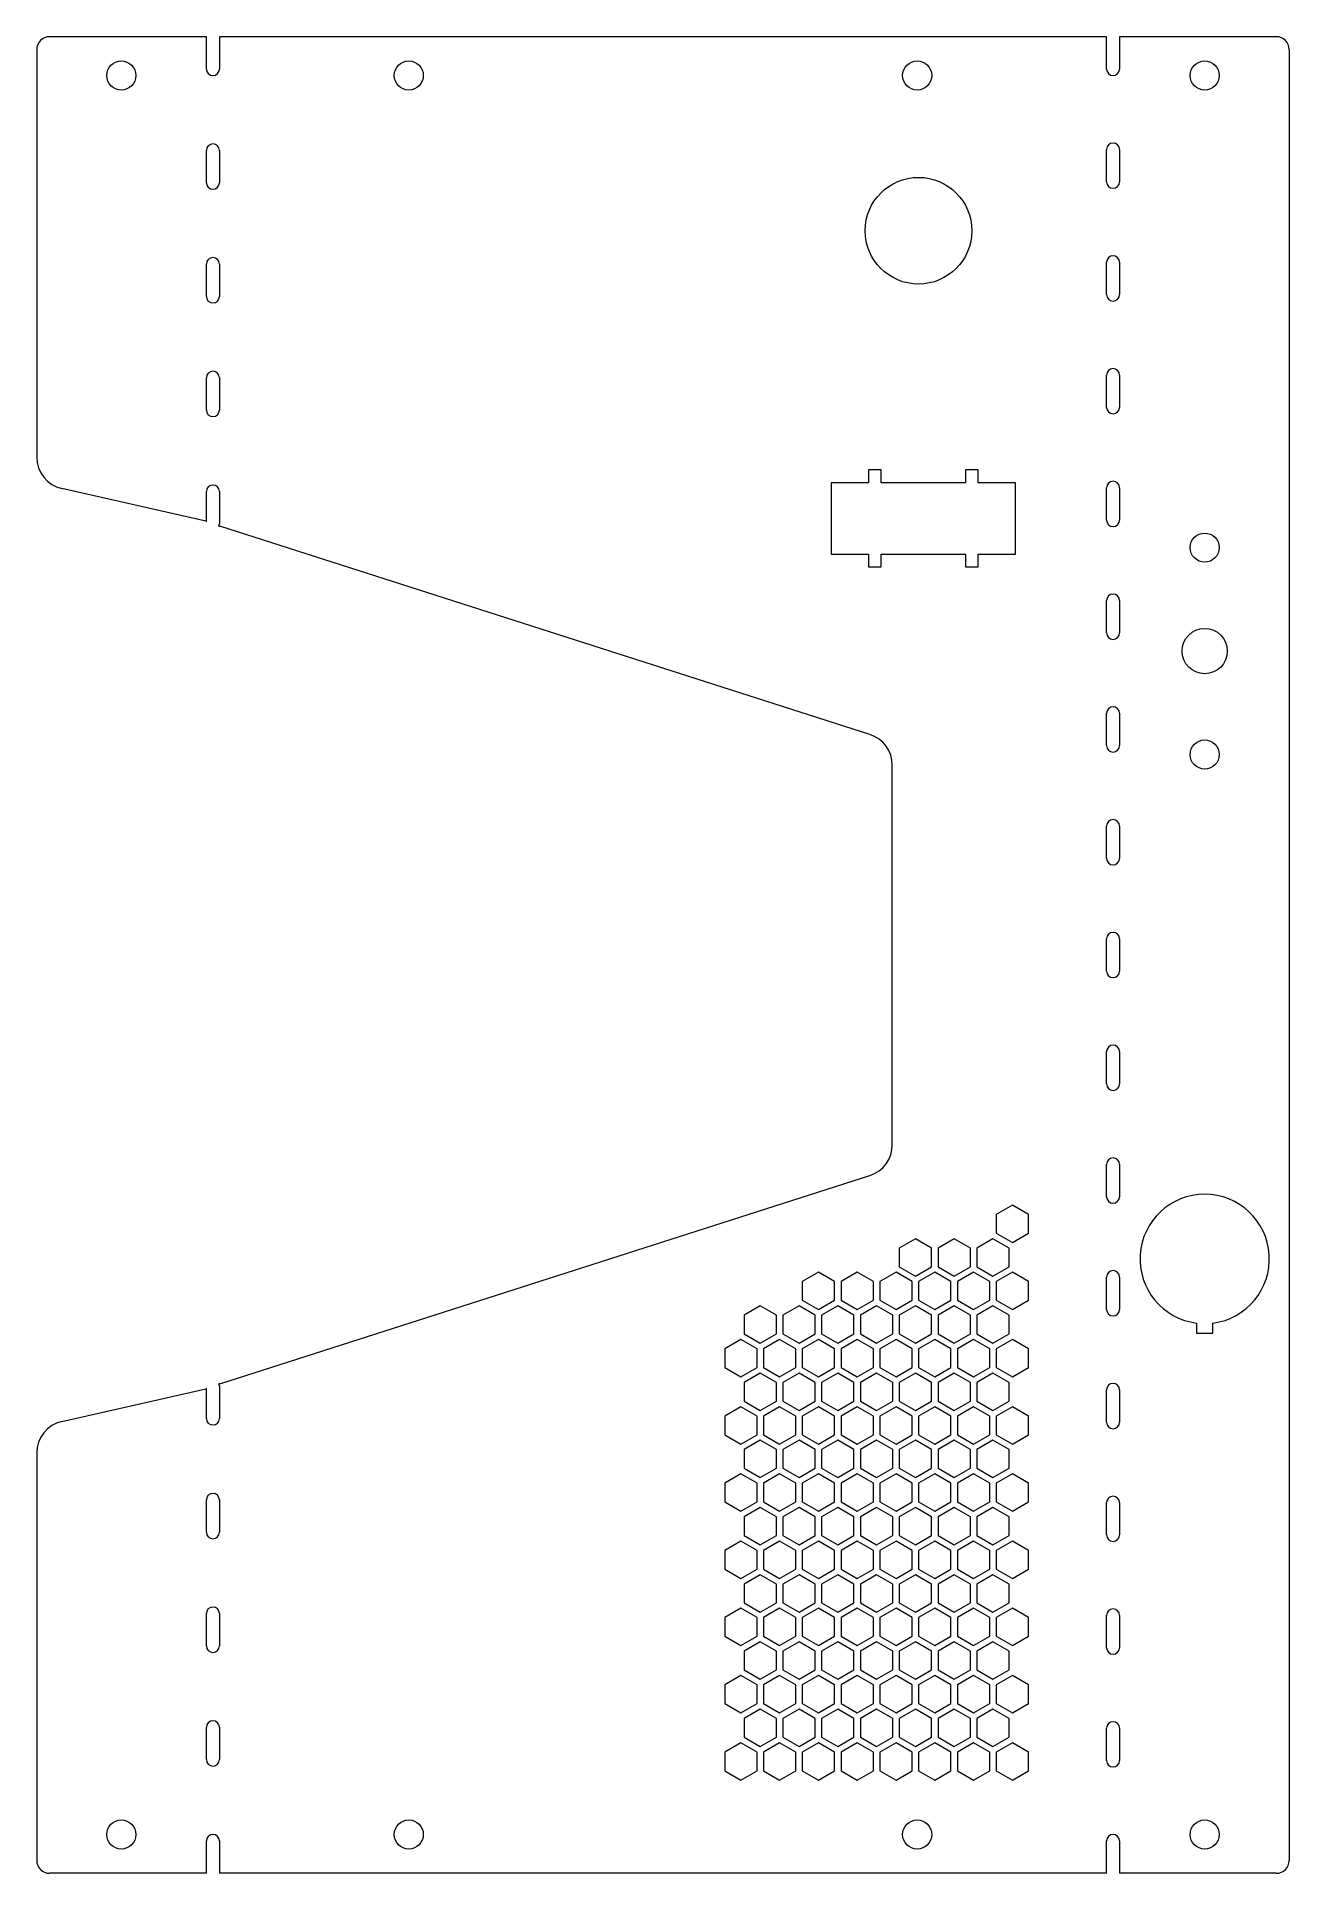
# Model space of a CAD drawing. Header units: millimetres. Extents: x -8 to 185, y 0 to 284.
import ezdxf

# ---------------------------------------------------------------- set-up
doc = ezdxf.new("R2010")
doc.units = ezdxf.units.MM

msp = doc.modelspace()

# ---------------------------------------------------------------- linework, layer by layer
at = {"color": 7, "linetype": 'Continuous', "lineweight": 15}
for p, q in [((-8.41, 282), (-8.41, 219)), ((17.84, 284), (-6.41, 284)), ((17.84, 279), (17.84, 284)), ((19.84, 284), (19.84, 279)), ((157.09, 284), (19.84, 284)), ((157.09, 279), (157.09, 284)), ((159.09, 284), (159.09, 279)), ((183.34, 284), (159.09, 284)), ((185.34, 282), (185.34, 2)), ((17.84, 261.42), (17.84, 266.42)), ((19.84, 266.42), (19.84, 261.42)), ((157.09, 261.56), (157.09, 266.56)), ((159.09, 266.56), (159.09, 261.56)), ((17.84, 243.84), (17.84, 248.84)), ((19.84, 248.84), (19.84, 243.84)), ((157.09, 244.12), (157.09, 249.12)), ((159.09, 249.12), (159.09, 244.12)), ((17.84, 226.26), (17.84, 231.26)), ((19.84, 231.26), (19.84, 226.26)), ((157.09, 226.69), (157.09, 231.69)), ((159.09, 231.69), (159.09, 226.69)), ((122.24, 217), (120.24, 217)), ((120.24, 217), (120.24, 215)), ((122.24, 215), (122.24, 217)), ((137.24, 217), (135.24, 217)), ((135.24, 217), (135.24, 215)), ((137.24, 215), (137.24, 217)), ((17.76, 209.08), (-4.51, 214.12)), ((17.84, 209.05), (17.84, 213.68)), ((19.84, 213.68), (19.84, 208.68)), ((120.24, 215), (114.49, 215)), ((114.49, 215), (114.49, 204)), ((135.24, 215), (122.24, 215)), ((142.99, 215), (137.24, 215)), ((142.99, 204), (142.99, 215)), ((157.09, 209.25), (157.09, 214.25)), ((159.09, 214.25), (159.09, 209.25)), ((17.76, 209.08), (17.84, 209.05)), ((19.78, 208.34), (19.92, 208.29)), ((120.46, 176.11), (19.92, 208.29)), ((114.49, 204), (120.24, 204)), ((120.24, 204), (120.24, 202)), ((120.24, 202), (122.24, 202)), ((122.24, 202), (122.24, 204)), ((122.24, 204), (135.24, 204)), ((135.24, 204), (135.24, 202)), ((135.24, 202), (137.24, 202)), ((137.24, 204), (142.99, 204)), ((137.24, 202), (137.24, 204)), ((157.09, 191.81), (157.09, 196.81)), ((159.09, 196.81), (159.09, 191.81)), ((157.09, 174.38), (157.09, 179.38)), ((159.09, 179.38), (159.09, 174.38)), ((123.94, 112.65), (123.94, 171.35)), ((157.09, 156.94), (157.09, 161.94)), ((159.09, 161.94), (159.09, 156.94)), ((157.09, 139.5), (157.09, 144.5)), ((159.09, 144.5), (159.09, 139.5)), ((157.09, 122.06), (157.09, 127.06)), ((159.09, 127.06), (159.09, 122.06)), ((157.09, 104.62), (157.09, 109.62)), ((159.09, 109.62), (159.09, 104.62)), ((19.92, 75.71), (120.46, 107.89)), ((142.51, 103.33), (140.01, 101.89)), ((145.01, 101.89), (142.51, 103.33)), ((140.01, 101.89), (140.01, 99)), ((145.01, 99), (145.01, 101.89)), ((127.51, 98.13), (125.01, 96.69)), ((125.01, 96.69), (125.01, 93.8)), ((130.01, 96.69), (127.51, 98.13)), ((130.01, 93.8), (130.01, 96.69)), ((133.51, 98.13), (131.01, 96.69)), ((131.01, 96.69), (131.01, 93.8)), ((136.01, 96.69), (133.51, 98.13)), ((136.01, 93.8), (136.01, 96.69)), ((139.51, 98.13), (137.01, 96.69)), ((137.01, 96.69), (137.01, 93.8)), ((142.01, 96.69), (139.51, 98.13)), ((140.01, 99), (142.51, 97.56)), ((142.01, 93.8), (142.01, 96.69)), ((142.51, 97.56), (145.01, 99)), ((125.01, 93.8), (127.51, 92.36)), ((127.51, 92.36), (130.01, 93.8)), ((131.01, 93.8), (133.51, 92.36)), ((133.51, 92.36), (136.01, 93.8)), ((137.01, 93.8), (139.51, 92.36)), ((139.51, 92.36), (142.01, 93.8)), ((112.51, 92.94), (110.01, 91.49)), ((110.01, 91.49), (110.01, 88.61)), ((115.01, 91.49), (112.51, 92.94)), ((115.01, 88.61), (115.01, 91.49)), ((118.51, 92.94), (116.01, 91.49)), ((116.01, 91.49), (116.01, 88.61)), ((121.01, 91.49), (118.51, 92.94)), ((121.01, 88.61), (121.01, 91.49)), ((124.51, 92.94), (122.01, 91.49)), ((122.01, 91.49), (122.01, 88.61)), ((127.01, 91.49), (124.51, 92.94)), ((127.01, 88.61), (127.01, 91.49)), ((130.51, 92.94), (128.01, 91.49)), ((128.01, 91.49), (128.01, 88.61)), ((133.01, 91.49), (130.51, 92.94)), ((133.01, 88.61), (133.01, 91.49)), ((136.51, 92.94), (134.01, 91.49)), ((134.01, 91.49), (134.01, 88.61)), ((139.01, 91.49), (136.51, 92.94)), ((139.01, 88.61), (139.01, 91.49)), ((142.51, 92.94), (140.01, 91.49)), ((140.01, 91.49), (140.01, 88.61)), ((145.01, 91.49), (142.51, 92.94)), ((145.01, 88.61), (145.01, 91.49)), ((157.09, 87.19), (157.09, 92.19)), ((159.09, 92.19), (159.09, 87.19)), ((110.01, 88.61), (112.51, 87.16)), ((112.51, 87.16), (115.01, 88.61)), ((116.01, 88.61), (118.51, 87.16)), ((118.51, 87.16), (121.01, 88.61)), ((122.01, 88.61), (124.51, 87.16)), ((124.51, 87.16), (127.01, 88.61)), ((128.01, 88.61), (130.51, 87.16)), ((130.51, 87.16), (133.01, 88.61)), ((134.01, 88.61), (136.51, 87.16)), ((136.51, 87.16), (139.01, 88.61)), ((140.01, 88.61), (142.51, 87.16)), ((142.51, 87.16), (145.01, 88.61)), ((103.51, 87.74), (101.01, 86.3)), ((101.01, 86.3), (101.01, 83.41)), ((106.01, 86.3), (103.51, 87.74)), ((106.01, 83.41), (106.01, 86.3)), ((109.51, 87.74), (107.01, 86.3)), ((107.01, 86.3), (107.01, 83.41)), ((112.01, 86.3), (109.51, 87.74)), ((112.01, 83.41), (112.01, 86.3)), ((115.51, 87.74), (113.01, 86.3)), ((113.01, 86.3), (113.01, 83.41)), ((118.01, 86.3), (115.51, 87.74)), ((118.01, 83.41), (118.01, 86.3)), ((121.51, 87.74), (119.01, 86.3)), ((119.01, 86.3), (119.01, 83.41)), ((124.01, 86.3), (121.51, 87.74)), ((124.01, 83.41), (124.01, 86.3)), ((127.51, 87.74), (125.01, 86.3)), ((125.01, 86.3), (125.01, 83.41)), ((130.01, 86.3), (127.51, 87.74)), ((130.01, 83.41), (130.01, 86.3)), ((133.51, 87.74), (131.01, 86.3)), ((131.01, 86.3), (131.01, 83.41)), ((136.01, 86.3), (133.51, 87.74)), ((136.01, 83.41), (136.01, 86.3)), ((139.51, 87.74), (137.01, 86.3)), ((137.01, 86.3), (137.01, 83.41)), ((142.01, 86.3), (139.51, 87.74)), ((142.01, 83.41), (142.01, 86.3)), ((100.51, 82.54), (98.01, 81.1)), ((103.01, 81.1), (100.51, 82.54)), ((101.01, 83.41), (103.51, 81.97)), ((103.51, 81.97), (106.01, 83.41)), ((106.51, 82.54), (104.01, 81.1)), ((109.01, 81.1), (106.51, 82.54)), ((107.01, 83.41), (109.51, 81.97)), ((109.51, 81.97), (112.01, 83.41)), ((112.51, 82.54), (110.01, 81.1)), ((115.01, 81.1), (112.51, 82.54)), ((113.01, 83.41), (115.51, 81.97)), ((115.51, 81.97), (118.01, 83.41)), ((118.51, 82.54), (116.01, 81.1)), ((121.01, 81.1), (118.51, 82.54)), ((119.01, 83.41), (121.51, 81.97)), ((121.51, 81.97), (124.01, 83.41)), ((124.51, 82.54), (122.01, 81.1)), ((127.01, 81.1), (124.51, 82.54)), ((125.01, 83.41), (127.51, 81.97)), ((127.51, 81.97), (130.01, 83.41)), ((130.51, 82.54), (128.01, 81.1)), ((133.01, 81.1), (130.51, 82.54)), ((131.01, 83.41), (133.51, 81.97)), ((133.51, 81.97), (136.01, 83.41)), ((136.51, 82.54), (134.01, 81.1)), ((139.01, 81.1), (136.51, 82.54)), ((137.01, 83.41), (139.51, 81.97)), ((139.51, 81.97), (142.01, 83.41)), ((142.51, 82.54), (140.01, 81.1)), ((145.01, 81.1), (142.51, 82.54)), ((171.01, 85.08), (171.01, 83.5)), ((171.01, 83.5), (173.51, 83.5)), ((173.51, 83.5), (173.51, 85.08)), ((98.01, 81.1), (98.01, 78.21)), ((103.01, 78.21), (103.01, 81.1)), ((104.01, 81.1), (104.01, 78.21)), ((109.01, 78.21), (109.01, 81.1)), ((110.01, 81.1), (110.01, 78.21)), ((115.01, 78.21), (115.01, 81.1)), ((116.01, 81.1), (116.01, 78.21)), ((121.01, 78.21), (121.01, 81.1)), ((122.01, 81.1), (122.01, 78.21)), ((127.01, 78.21), (127.01, 81.1)), ((128.01, 81.1), (128.01, 78.21)), ((133.01, 78.21), (133.01, 81.1)), ((134.01, 81.1), (134.01, 78.21)), ((139.01, 78.21), (139.01, 81.1)), ((140.01, 81.1), (140.01, 78.21)), ((145.01, 78.21), (145.01, 81.1)), ((98.01, 78.21), (100.51, 76.77)), ((100.51, 76.77), (103.01, 78.21)), ((103.51, 77.35), (101.01, 75.9)), ((106.01, 75.9), (103.51, 77.35)), ((104.01, 78.21), (106.51, 76.77)), ((106.51, 76.77), (109.01, 78.21)), ((109.51, 77.35), (107.01, 75.9)), ((112.01, 75.9), (109.51, 77.35)), ((110.01, 78.21), (112.51, 76.77)), ((112.51, 76.77), (115.01, 78.21)), ((115.51, 77.35), (113.01, 75.9)), ((118.01, 75.9), (115.51, 77.35)), ((116.01, 78.21), (118.51, 76.77)), ((118.51, 76.77), (121.01, 78.21)), ((121.51, 77.35), (119.01, 75.9)), ((124.01, 75.9), (121.51, 77.35)), ((122.01, 78.21), (124.51, 76.77)), ((124.51, 76.77), (127.01, 78.21)), ((127.51, 77.35), (125.01, 75.9)), ((130.01, 75.9), (127.51, 77.35)), ((128.01, 78.21), (130.51, 76.77)), ((130.51, 76.77), (133.01, 78.21)), ((133.51, 77.35), (131.01, 75.9)), ((136.01, 75.9), (133.51, 77.35)), ((134.01, 78.21), (136.51, 76.77)), ((136.51, 76.77), (139.01, 78.21)), ((139.51, 77.35), (137.01, 75.9)), ((142.01, 75.9), (139.51, 77.35)), ((140.01, 78.21), (142.51, 76.77)), ((142.51, 76.77), (145.01, 78.21)), ((-4.51, 69.88), (17.76, 74.92)), ((17.84, 74.95), (17.76, 74.92)), ((17.84, 70.32), (17.84, 74.95)), ((19.92, 75.71), (19.78, 75.66)), ((19.84, 75.32), (19.84, 70.32)), ((101.01, 75.9), (101.01, 73.02)), ((106.01, 73.02), (106.01, 75.9)), ((107.01, 75.9), (107.01, 73.02)), ((112.01, 73.02), (112.01, 75.9)), ((113.01, 75.9), (113.01, 73.02)), ((118.01, 73.02), (118.01, 75.9)), ((119.01, 75.9), (119.01, 73.02)), ((124.01, 73.02), (124.01, 75.9)), ((125.01, 75.9), (125.01, 73.02)), ((130.01, 73.02), (130.01, 75.9)), ((131.01, 75.9), (131.01, 73.02)), ((136.01, 73.02), (136.01, 75.9)), ((137.01, 75.9), (137.01, 73.02)), ((142.01, 73.02), (142.01, 75.9)), ((157.09, 69.75), (157.09, 74.75)), ((159.09, 74.75), (159.09, 69.75)), ((100.51, 72.15), (98.01, 70.71)), ((103.01, 70.71), (100.51, 72.15)), ((101.01, 73.02), (103.51, 71.57)), ((103.51, 71.57), (106.01, 73.02)), ((106.51, 72.15), (104.01, 70.71)), ((109.01, 70.71), (106.51, 72.15)), ((107.01, 73.02), (109.51, 71.57)), ((109.51, 71.57), (112.01, 73.02)), ((112.51, 72.15), (110.01, 70.71)), ((115.01, 70.71), (112.51, 72.15)), ((113.01, 73.02), (115.51, 71.57)), ((115.51, 71.57), (118.01, 73.02)), ((118.51, 72.15), (116.01, 70.71)), ((121.01, 70.71), (118.51, 72.15)), ((119.01, 73.02), (121.51, 71.57)), ((121.51, 71.57), (124.01, 73.02)), ((124.51, 72.15), (122.01, 70.71)), ((127.01, 70.71), (124.51, 72.15)), ((125.01, 73.02), (127.51, 71.57)), ((127.51, 71.57), (130.01, 73.02)), ((130.51, 72.15), (128.01, 70.71)), ((133.01, 70.71), (130.51, 72.15)), ((131.01, 73.02), (133.51, 71.57)), ((133.51, 71.57), (136.01, 73.02)), ((136.51, 72.15), (134.01, 70.71)), ((139.01, 70.71), (136.51, 72.15)), ((137.01, 73.02), (139.51, 71.57)), ((139.51, 71.57), (142.01, 73.02)), ((142.51, 72.15), (140.01, 70.71)), ((145.01, 70.71), (142.51, 72.15)), ((98.01, 70.71), (98.01, 67.82)), ((103.01, 67.82), (103.01, 70.71)), ((104.01, 70.71), (104.01, 67.82)), ((109.01, 67.82), (109.01, 70.71)), ((110.01, 70.71), (110.01, 67.82)), ((115.01, 67.82), (115.01, 70.71)), ((116.01, 70.71), (116.01, 67.82)), ((121.01, 67.82), (121.01, 70.71)), ((122.01, 70.71), (122.01, 67.82)), ((127.01, 67.82), (127.01, 70.71)), ((128.01, 70.71), (128.01, 67.82)), ((133.01, 67.82), (133.01, 70.71)), ((134.01, 70.71), (134.01, 67.82)), ((139.01, 67.82), (139.01, 70.71)), ((140.01, 70.71), (140.01, 67.82)), ((145.01, 67.82), (145.01, 70.71)), ((98.01, 67.82), (100.51, 66.38)), ((100.51, 66.38), (103.01, 67.82)), ((103.51, 66.96), (101.01, 65.51)), ((101.01, 65.51), (101.01, 62.63)), ((106.01, 65.51), (103.51, 66.96)), ((104.01, 67.82), (106.51, 66.38)), ((106.01, 62.63), (106.01, 65.51)), ((106.51, 66.38), (109.01, 67.82)), ((109.51, 66.96), (107.01, 65.51)), ((107.01, 65.51), (107.01, 62.63)), ((112.01, 65.51), (109.51, 66.96)), ((110.01, 67.82), (112.51, 66.38)), ((112.01, 62.63), (112.01, 65.51)), ((112.51, 66.38), (115.01, 67.82)), ((115.51, 66.96), (113.01, 65.51)), ((113.01, 65.51), (113.01, 62.63)), ((118.01, 65.51), (115.51, 66.96)), ((116.01, 67.82), (118.51, 66.38)), ((118.01, 62.63), (118.01, 65.51)), ((118.51, 66.38), (121.01, 67.82)), ((121.51, 66.96), (119.01, 65.51)), ((119.01, 65.51), (119.01, 62.63)), ((124.01, 65.51), (121.51, 66.96)), ((122.01, 67.82), (124.51, 66.38)), ((124.01, 62.63), (124.01, 65.51)), ((124.51, 66.38), (127.01, 67.82)), ((127.51, 66.96), (125.01, 65.51)), ((125.01, 65.51), (125.01, 62.63)), ((130.01, 65.51), (127.51, 66.96)), ((128.01, 67.82), (130.51, 66.38)), ((130.01, 62.63), (130.01, 65.51)), ((130.51, 66.38), (133.01, 67.82)), ((133.51, 66.96), (131.01, 65.51)), ((131.01, 65.51), (131.01, 62.63)), ((136.01, 65.51), (133.51, 66.96)), ((134.01, 67.82), (136.51, 66.38)), ((136.01, 62.63), (136.01, 65.51)), ((136.51, 66.38), (139.01, 67.82)), ((139.51, 66.96), (137.01, 65.51)), ((137.01, 65.51), (137.01, 62.63)), ((142.01, 65.51), (139.51, 66.96)), ((140.01, 67.82), (142.51, 66.38)), ((142.01, 62.63), (142.01, 65.51)), ((142.51, 66.38), (145.01, 67.82)), ((-8.41, 65), (-8.41, 2)), ((101.01, 62.63), (103.51, 61.18)), ((103.51, 61.18), (106.01, 62.63)), ((107.01, 62.63), (109.51, 61.18)), ((109.51, 61.18), (112.01, 62.63)), ((113.01, 62.63), (115.51, 61.18)), ((115.51, 61.18), (118.01, 62.63)), ((119.01, 62.63), (121.51, 61.18)), ((121.51, 61.18), (124.01, 62.63)), ((125.01, 62.63), (127.51, 61.18)), ((127.51, 61.18), (130.01, 62.63)), ((131.01, 62.63), (133.51, 61.18)), ((133.51, 61.18), (136.01, 62.63)), ((137.01, 62.63), (139.51, 61.18)), ((139.51, 61.18), (142.01, 62.63)), ((100.51, 61.76), (98.01, 60.32)), ((98.01, 60.32), (98.01, 57.43)), ((103.01, 60.32), (100.51, 61.76)), ((103.01, 57.43), (103.01, 60.32)), ((106.51, 61.76), (104.01, 60.32)), ((104.01, 60.32), (104.01, 57.43)), ((109.01, 60.32), (106.51, 61.76)), ((109.01, 57.43), (109.01, 60.32)), ((112.51, 61.76), (110.01, 60.32)), ((110.01, 60.32), (110.01, 57.43)), ((115.01, 60.32), (112.51, 61.76)), ((115.01, 57.43), (115.01, 60.32)), ((118.51, 61.76), (116.01, 60.32)), ((116.01, 60.32), (116.01, 57.43)), ((121.01, 60.32), (118.51, 61.76)), ((121.01, 57.43), (121.01, 60.32)), ((124.51, 61.76), (122.01, 60.32)), ((122.01, 60.32), (122.01, 57.43)), ((127.01, 60.32), (124.51, 61.76)), ((127.01, 57.43), (127.01, 60.32)), ((130.51, 61.76), (128.01, 60.32)), ((128.01, 60.32), (128.01, 57.43)), ((133.01, 60.32), (130.51, 61.76)), ((133.01, 57.43), (133.01, 60.32)), ((136.51, 61.76), (134.01, 60.32)), ((134.01, 60.32), (134.01, 57.43)), ((139.01, 60.32), (136.51, 61.76)), ((139.01, 57.43), (139.01, 60.32)), ((142.51, 61.76), (140.01, 60.32)), ((140.01, 60.32), (140.01, 57.43)), ((145.01, 60.32), (142.51, 61.76)), ((145.01, 57.43), (145.01, 60.32)), ((17.84, 52.74), (17.84, 57.74)), ((19.84, 57.74), (19.84, 52.74)), ((98.01, 57.43), (100.51, 55.99)), ((100.51, 55.99), (103.01, 57.43)), ((104.01, 57.43), (106.51, 55.99)), ((106.51, 55.99), (109.01, 57.43)), ((110.01, 57.43), (112.51, 55.99)), ((112.51, 55.99), (115.01, 57.43)), ((116.01, 57.43), (118.51, 55.99)), ((118.51, 55.99), (121.01, 57.43)), ((122.01, 57.43), (124.51, 55.99)), ((124.51, 55.99), (127.01, 57.43)), ((128.01, 57.43), (130.51, 55.99)), ((130.51, 55.99), (133.01, 57.43)), ((134.01, 57.43), (136.51, 55.99)), ((136.51, 55.99), (139.01, 57.43)), ((140.01, 57.43), (142.51, 55.99)), ((142.51, 55.99), (145.01, 57.43)), ((157.09, 52.31), (157.09, 57.31)), ((159.09, 57.31), (159.09, 52.31)), ((103.51, 56.56), (101.01, 55.12)), ((101.01, 55.12), (101.01, 52.23)), ((106.01, 55.12), (103.51, 56.56)), ((106.01, 52.23), (106.01, 55.12)), ((109.51, 56.56), (107.01, 55.12)), ((107.01, 55.12), (107.01, 52.23)), ((112.01, 55.12), (109.51, 56.56)), ((112.01, 52.23), (112.01, 55.12)), ((115.51, 56.56), (113.01, 55.12)), ((113.01, 55.12), (113.01, 52.23)), ((118.01, 55.12), (115.51, 56.56)), ((118.01, 52.23), (118.01, 55.12)), ((121.51, 56.56), (119.01, 55.12)), ((119.01, 55.12), (119.01, 52.23)), ((124.01, 55.12), (121.51, 56.56)), ((124.01, 52.23), (124.01, 55.12)), ((127.51, 56.56), (125.01, 55.12)), ((125.01, 55.12), (125.01, 52.23)), ((130.01, 55.12), (127.51, 56.56)), ((130.01, 52.23), (130.01, 55.12)), ((133.51, 56.56), (131.01, 55.12)), ((131.01, 55.12), (131.01, 52.23)), ((136.01, 55.12), (133.51, 56.56)), ((136.01, 52.23), (136.01, 55.12)), ((139.51, 56.56), (137.01, 55.12)), ((137.01, 55.12), (137.01, 52.23)), ((142.01, 55.12), (139.51, 56.56)), ((142.01, 52.23), (142.01, 55.12)), ((100.51, 51.37), (98.01, 49.92)), ((103.01, 49.92), (100.51, 51.37)), ((101.01, 52.23), (103.51, 50.79)), ((103.51, 50.79), (106.01, 52.23)), ((106.51, 51.37), (104.01, 49.92)), ((109.01, 49.92), (106.51, 51.37)), ((107.01, 52.23), (109.51, 50.79)), ((109.51, 50.79), (112.01, 52.23)), ((112.51, 51.37), (110.01, 49.92)), ((115.01, 49.92), (112.51, 51.37)), ((113.01, 52.23), (115.51, 50.79)), ((115.51, 50.79), (118.01, 52.23)), ((118.51, 51.37), (116.01, 49.92)), ((121.01, 49.92), (118.51, 51.37)), ((119.01, 52.23), (121.51, 50.79)), ((121.51, 50.79), (124.01, 52.23)), ((124.51, 51.37), (122.01, 49.92)), ((127.01, 49.92), (124.51, 51.37)), ((125.01, 52.23), (127.51, 50.79)), ((127.51, 50.79), (130.01, 52.23)), ((130.51, 51.37), (128.01, 49.92)), ((133.01, 49.92), (130.51, 51.37)), ((131.01, 52.23), (133.51, 50.79)), ((133.51, 50.79), (136.01, 52.23)), ((136.51, 51.37), (134.01, 49.92)), ((139.01, 49.92), (136.51, 51.37)), ((137.01, 52.23), (139.51, 50.79)), ((139.51, 50.79), (142.01, 52.23)), ((142.51, 51.37), (140.01, 49.92)), ((145.01, 49.92), (142.51, 51.37)), ((98.01, 49.92), (98.01, 47.04)), ((103.01, 47.04), (103.01, 49.92)), ((104.01, 49.92), (104.01, 47.04)), ((109.01, 47.04), (109.01, 49.92)), ((110.01, 49.92), (110.01, 47.04)), ((115.01, 47.04), (115.01, 49.92)), ((116.01, 49.92), (116.01, 47.04)), ((121.01, 47.04), (121.01, 49.92)), ((122.01, 49.92), (122.01, 47.04)), ((127.01, 47.04), (127.01, 49.92)), ((128.01, 49.92), (128.01, 47.04)), ((133.01, 47.04), (133.01, 49.92)), ((134.01, 49.92), (134.01, 47.04)), ((139.01, 47.04), (139.01, 49.92)), ((140.01, 49.92), (140.01, 47.04)), ((145.01, 47.04), (145.01, 49.92)), ((98.01, 47.04), (100.51, 45.59)), ((100.51, 45.59), (103.01, 47.04)), ((103.51, 46.17), (101.01, 44.73)), ((106.01, 44.73), (103.51, 46.17)), ((104.01, 47.04), (106.51, 45.59)), ((106.51, 45.59), (109.01, 47.04)), ((109.51, 46.17), (107.01, 44.73)), ((112.01, 44.73), (109.51, 46.17)), ((110.01, 47.04), (112.51, 45.59)), ((112.51, 45.59), (115.01, 47.04)), ((115.51, 46.17), (113.01, 44.73)), ((118.01, 44.73), (115.51, 46.17)), ((116.01, 47.04), (118.51, 45.59)), ((118.51, 45.59), (121.01, 47.04)), ((121.51, 46.17), (119.01, 44.73)), ((124.01, 44.73), (121.51, 46.17)), ((122.01, 47.04), (124.51, 45.59)), ((124.51, 45.59), (127.01, 47.04)), ((127.51, 46.17), (125.01, 44.73)), ((130.01, 44.73), (127.51, 46.17)), ((128.01, 47.04), (130.51, 45.59)), ((130.51, 45.59), (133.01, 47.04)), ((133.51, 46.17), (131.01, 44.73)), ((136.01, 44.73), (133.51, 46.17)), ((134.01, 47.04), (136.51, 45.59)), ((136.51, 45.59), (139.01, 47.04)), ((139.51, 46.17), (137.01, 44.73)), ((142.01, 44.73), (139.51, 46.17)), ((140.01, 47.04), (142.51, 45.59)), ((142.51, 45.59), (145.01, 47.04)), ((101.01, 44.73), (101.01, 41.84)), ((106.01, 41.84), (106.01, 44.73)), ((107.01, 44.73), (107.01, 41.84)), ((112.01, 41.84), (112.01, 44.73)), ((113.01, 44.73), (113.01, 41.84)), ((118.01, 41.84), (118.01, 44.73)), ((119.01, 44.73), (119.01, 41.84)), ((124.01, 41.84), (124.01, 44.73)), ((125.01, 44.73), (125.01, 41.84)), ((130.01, 41.84), (130.01, 44.73)), ((131.01, 44.73), (131.01, 41.84)), ((136.01, 41.84), (136.01, 44.73)), ((137.01, 44.73), (137.01, 41.84)), ((142.01, 41.84), (142.01, 44.73)), ((17.84, 35.16), (17.84, 40.16)), ((19.84, 40.16), (19.84, 35.16)), ((100.51, 40.98), (98.01, 39.53)), ((103.01, 39.53), (100.51, 40.98)), ((101.01, 41.84), (103.51, 40.4)), ((103.51, 40.4), (106.01, 41.84)), ((106.51, 40.98), (104.01, 39.53)), ((109.01, 39.53), (106.51, 40.98)), ((107.01, 41.84), (109.51, 40.4)), ((109.51, 40.4), (112.01, 41.84)), ((112.51, 40.98), (110.01, 39.53)), ((115.01, 39.53), (112.51, 40.98)), ((113.01, 41.84), (115.51, 40.4)), ((115.51, 40.4), (118.01, 41.84)), ((118.51, 40.98), (116.01, 39.53)), ((121.01, 39.53), (118.51, 40.98)), ((119.01, 41.84), (121.51, 40.4)), ((121.51, 40.4), (124.01, 41.84)), ((124.51, 40.98), (122.01, 39.53)), ((127.01, 39.53), (124.51, 40.98)), ((125.01, 41.84), (127.51, 40.4)), ((127.51, 40.4), (130.01, 41.84)), ((130.51, 40.98), (128.01, 39.53)), ((133.01, 39.53), (130.51, 40.98)), ((131.01, 41.84), (133.51, 40.4)), ((133.51, 40.4), (136.01, 41.84)), ((136.51, 40.98), (134.01, 39.53)), ((139.01, 39.53), (136.51, 40.98)), ((137.01, 41.84), (139.51, 40.4)), ((139.51, 40.4), (142.01, 41.84)), ((142.51, 40.98), (140.01, 39.53)), ((145.01, 39.53), (142.51, 40.98)), ((157.09, 34.88), (157.09, 39.88)), ((159.09, 39.88), (159.09, 34.88)), ((98.01, 39.53), (98.01, 36.65)), ((103.01, 36.65), (103.01, 39.53)), ((104.01, 39.53), (104.01, 36.65)), ((109.01, 36.65), (109.01, 39.53)), ((110.01, 39.53), (110.01, 36.65)), ((115.01, 36.65), (115.01, 39.53)), ((116.01, 39.53), (116.01, 36.65)), ((121.01, 36.65), (121.01, 39.53)), ((122.01, 39.53), (122.01, 36.65)), ((127.01, 36.65), (127.01, 39.53)), ((128.01, 39.53), (128.01, 36.65)), ((133.01, 36.65), (133.01, 39.53)), ((134.01, 39.53), (134.01, 36.65)), ((139.01, 36.65), (139.01, 39.53)), ((140.01, 39.53), (140.01, 36.65)), ((145.01, 36.65), (145.01, 39.53)), ((98.01, 36.65), (100.51, 35.2)), ((100.51, 35.2), (103.01, 36.65)), ((103.51, 35.78), (101.01, 34.34)), ((101.01, 34.34), (101.01, 31.45)), ((106.01, 34.34), (103.51, 35.78)), ((104.01, 36.65), (106.51, 35.2)), ((106.01, 31.45), (106.01, 34.34)), ((106.51, 35.2), (109.01, 36.65)), ((109.51, 35.78), (107.01, 34.34)), ((107.01, 34.34), (107.01, 31.45)), ((112.01, 34.34), (109.51, 35.78)), ((110.01, 36.65), (112.51, 35.2)), ((112.01, 31.45), (112.01, 34.34)), ((112.51, 35.2), (115.01, 36.65)), ((115.51, 35.78), (113.01, 34.34)), ((113.01, 34.34), (113.01, 31.45)), ((118.01, 34.34), (115.51, 35.78)), ((116.01, 36.65), (118.51, 35.2)), ((118.01, 31.45), (118.01, 34.34)), ((118.51, 35.2), (121.01, 36.65)), ((121.51, 35.78), (119.01, 34.34)), ((119.01, 34.34), (119.01, 31.45)), ((124.01, 34.34), (121.51, 35.78)), ((122.01, 36.65), (124.51, 35.2)), ((124.01, 31.45), (124.01, 34.34)), ((124.51, 35.2), (127.01, 36.65)), ((127.51, 35.78), (125.01, 34.34)), ((125.01, 34.34), (125.01, 31.45)), ((130.01, 34.34), (127.51, 35.78)), ((128.01, 36.65), (130.51, 35.2)), ((130.01, 31.45), (130.01, 34.34)), ((130.51, 35.2), (133.01, 36.65)), ((133.51, 35.78), (131.01, 34.34)), ((131.01, 34.34), (131.01, 31.45)), ((136.01, 34.34), (133.51, 35.78)), ((134.01, 36.65), (136.51, 35.2)), ((136.01, 31.45), (136.01, 34.34)), ((136.51, 35.2), (139.01, 36.65)), ((139.51, 35.78), (137.01, 34.34)), ((137.01, 34.34), (137.01, 31.45)), ((142.01, 34.34), (139.51, 35.78)), ((140.01, 36.65), (142.51, 35.2)), ((142.01, 31.45), (142.01, 34.34)), ((142.51, 35.2), (145.01, 36.65)), ((101.01, 31.45), (103.51, 30.01)), ((103.51, 30.01), (106.01, 31.45)), ((107.01, 31.45), (109.51, 30.01)), ((109.51, 30.01), (112.01, 31.45)), ((113.01, 31.45), (115.51, 30.01)), ((115.51, 30.01), (118.01, 31.45)), ((119.01, 31.45), (121.51, 30.01)), ((121.51, 30.01), (124.01, 31.45)), ((125.01, 31.45), (127.51, 30.01)), ((127.51, 30.01), (130.01, 31.45)), ((131.01, 31.45), (133.51, 30.01)), ((133.51, 30.01), (136.01, 31.45)), ((137.01, 31.45), (139.51, 30.01)), ((139.51, 30.01), (142.01, 31.45)), ((100.51, 30.58), (98.01, 29.14)), ((98.01, 29.14), (98.01, 26.25)), ((103.01, 29.14), (100.51, 30.58)), ((103.01, 26.25), (103.01, 29.14)), ((106.51, 30.58), (104.01, 29.14)), ((104.01, 29.14), (104.01, 26.25)), ((109.01, 29.14), (106.51, 30.58)), ((109.01, 26.25), (109.01, 29.14)), ((112.51, 30.58), (110.01, 29.14)), ((110.01, 29.14), (110.01, 26.25)), ((115.01, 29.14), (112.51, 30.58)), ((115.01, 26.25), (115.01, 29.14)), ((118.51, 30.58), (116.01, 29.14)), ((116.01, 29.14), (116.01, 26.25)), ((121.01, 29.14), (118.51, 30.58)), ((121.01, 26.25), (121.01, 29.14)), ((124.51, 30.58), (122.01, 29.14)), ((122.01, 29.14), (122.01, 26.25)), ((127.01, 29.14), (124.51, 30.58)), ((127.01, 26.25), (127.01, 29.14)), ((130.51, 30.58), (128.01, 29.14)), ((128.01, 29.14), (128.01, 26.25)), ((133.01, 29.14), (130.51, 30.58)), ((133.01, 26.25), (133.01, 29.14)), ((136.51, 30.58), (134.01, 29.14)), ((134.01, 29.14), (134.01, 26.25)), ((139.01, 29.14), (136.51, 30.58)), ((139.01, 26.25), (139.01, 29.14)), ((142.51, 30.58), (140.01, 29.14)), ((140.01, 29.14), (140.01, 26.25)), ((145.01, 29.14), (142.51, 30.58)), ((145.01, 26.25), (145.01, 29.14)), ((98.01, 26.25), (100.51, 24.81)), ((100.51, 24.81), (103.01, 26.25)), ((104.01, 26.25), (106.51, 24.81)), ((106.51, 24.81), (109.01, 26.25)), ((110.01, 26.25), (112.51, 24.81)), ((112.51, 24.81), (115.01, 26.25)), ((116.01, 26.25), (118.51, 24.81)), ((118.51, 24.81), (121.01, 26.25)), ((122.01, 26.25), (124.51, 24.81)), ((124.51, 24.81), (127.01, 26.25)), ((128.01, 26.25), (130.51, 24.81)), ((130.51, 24.81), (133.01, 26.25)), ((134.01, 26.25), (136.51, 24.81)), ((136.51, 24.81), (139.01, 26.25)), ((140.01, 26.25), (142.51, 24.81)), ((142.51, 24.81), (145.01, 26.25)), ((103.51, 25.39), (101.01, 23.94)), ((101.01, 23.94), (101.01, 21.06)), ((106.01, 23.94), (103.51, 25.39)), ((106.01, 21.06), (106.01, 23.94)), ((109.51, 25.39), (107.01, 23.94)), ((107.01, 23.94), (107.01, 21.06)), ((112.01, 23.94), (109.51, 25.39)), ((112.01, 21.06), (112.01, 23.94)), ((115.51, 25.39), (113.01, 23.94)), ((113.01, 23.94), (113.01, 21.06)), ((118.01, 23.94), (115.51, 25.39)), ((118.01, 21.06), (118.01, 23.94)), ((121.51, 25.39), (119.01, 23.94)), ((119.01, 23.94), (119.01, 21.06)), ((124.01, 23.94), (121.51, 25.39)), ((124.01, 21.06), (124.01, 23.94)), ((127.51, 25.39), (125.01, 23.94)), ((125.01, 23.94), (125.01, 21.06)), ((130.01, 23.94), (127.51, 25.39)), ((130.01, 21.06), (130.01, 23.94)), ((133.51, 25.39), (131.01, 23.94)), ((131.01, 23.94), (131.01, 21.06)), ((136.01, 23.94), (133.51, 25.39)), ((136.01, 21.06), (136.01, 23.94)), ((139.51, 25.39), (137.01, 23.94)), ((137.01, 23.94), (137.01, 21.06)), ((142.01, 23.94), (139.51, 25.39)), ((142.01, 21.06), (142.01, 23.94)), ((17.84, 17.58), (17.84, 22.58)), ((19.84, 22.58), (19.84, 17.58)), ((100.51, 20.19), (98.01, 18.75)), ((103.01, 18.75), (100.51, 20.19)), ((101.01, 21.06), (103.51, 19.61)), ((103.51, 19.61), (106.01, 21.06)), ((106.51, 20.19), (104.01, 18.75)), ((109.01, 18.75), (106.51, 20.19)), ((107.01, 21.06), (109.51, 19.61)), ((109.51, 19.61), (112.01, 21.06)), ((112.51, 20.19), (110.01, 18.75)), ((115.01, 18.75), (112.51, 20.19)), ((113.01, 21.06), (115.51, 19.61)), ((115.51, 19.61), (118.01, 21.06)), ((118.51, 20.19), (116.01, 18.75)), ((121.01, 18.75), (118.51, 20.19)), ((119.01, 21.06), (121.51, 19.61)), ((121.51, 19.61), (124.01, 21.06)), ((124.51, 20.19), (122.01, 18.75)), ((127.01, 18.75), (124.51, 20.19)), ((125.01, 21.06), (127.51, 19.61)), ((127.51, 19.61), (130.01, 21.06)), ((130.51, 20.19), (128.01, 18.75)), ((133.01, 18.75), (130.51, 20.19)), ((131.01, 21.06), (133.51, 19.61)), ((133.51, 19.61), (136.01, 21.06)), ((136.51, 20.19), (134.01, 18.75)), ((139.01, 18.75), (136.51, 20.19)), ((137.01, 21.06), (139.51, 19.61)), ((139.51, 19.61), (142.01, 21.06)), ((142.51, 20.19), (140.01, 18.75)), ((145.01, 18.75), (142.51, 20.19)), ((157.09, 17.44), (157.09, 22.44)), ((159.09, 22.44), (159.09, 17.44)), ((98.01, 18.75), (98.01, 15.86)), ((103.01, 15.86), (103.01, 18.75)), ((104.01, 18.75), (104.01, 15.86)), ((109.01, 15.86), (109.01, 18.75)), ((110.01, 18.75), (110.01, 15.86)), ((115.01, 15.86), (115.01, 18.75)), ((116.01, 18.75), (116.01, 15.86)), ((121.01, 15.86), (121.01, 18.75)), ((122.01, 18.75), (122.01, 15.86)), ((127.01, 15.86), (127.01, 18.75)), ((128.01, 18.75), (128.01, 15.86)), ((133.01, 15.86), (133.01, 18.75)), ((134.01, 18.75), (134.01, 15.86)), ((139.01, 15.86), (139.01, 18.75)), ((140.01, 18.75), (140.01, 15.86)), ((145.01, 15.86), (145.01, 18.75)), ((98.01, 15.86), (100.51, 14.42)), ((100.51, 14.42), (103.01, 15.86)), ((104.01, 15.86), (106.51, 14.42)), ((106.51, 14.42), (109.01, 15.86)), ((110.01, 15.86), (112.51, 14.42)), ((112.51, 14.42), (115.01, 15.86)), ((116.01, 15.86), (118.51, 14.42)), ((118.51, 14.42), (121.01, 15.86)), ((122.01, 15.86), (124.51, 14.42)), ((124.51, 14.42), (127.01, 15.86)), ((128.01, 15.86), (130.51, 14.42)), ((130.51, 14.42), (133.01, 15.86)), ((134.01, 15.86), (136.51, 14.42)), ((136.51, 14.42), (139.01, 15.86)), ((140.01, 15.86), (142.51, 14.42)), ((142.51, 14.42), (145.01, 15.86)), ((17.84, 0), (17.84, 5)), ((19.84, 5), (19.84, 0)), ((157.09, 0), (157.09, 5)), ((159.09, 5), (159.09, 0)), ((17.84, 0), (-6.41, 0)), ((157.09, 0), (19.84, 0)), ((183.34, 0), (159.09, 0))]:
    msp.add_line(p, q, dxfattribs=at)
for centre, radius in [((4.67, 278), 2.25), ((49.14, 278), 2.25), ((127.79, 278), 2.25), ((172.26, 278), 2.25), ((127.99, 254), 8.25), ((172.26, 205), 2.25), ((172.26, 189), 3.5), ((172.26, 173), 2.25), ((4.67, 6), 2.25), ((49.14, 6), 2.25), ((127.79, 6), 2.25), ((172.26, 6), 2.25)]:
    msp.add_circle(centre, radius, dxfattribs=at)
for centre, radius, start, end in [((183.34, 282), 2, 0, 90), ((-6.41, 282), 2, 90, 180), ((18.84, 279), 1, 180, 0), ((158.09, 279), 1, 180, 0), ((18.84, 266.42), 1, 0, 180), ((158.09, 266.56), 1, 0, 180), ((18.84, 261.42), 1, 180, 0), ((158.09, 261.56), 1, 180, 0), ((158.09, 249.12), 1, 0, 180), ((18.84, 248.84), 1, 0, 180), ((18.84, 243.84), 1, 180, 0), ((158.09, 244.12), 1, 180, 360), ((18.84, 231.26), 1, 0, 180), ((158.09, 231.69), 1, 0, 180), ((18.84, 226.26), 1, 180, 360), ((158.09, 226.69), 1, 180, 0), ((-3.41, 219), 5, 180, 257.2501), ((18.84, 213.68), 1, 0, 180), ((158.09, 214.25), 1, 0, 180), ((18.84, 208.68), 1, 339.8633, 360), ((158.09, 209.25), 1, 180, 360), ((158.09, 196.81), 1, 360, 180), ((158.09, 191.81), 1, 180, 0), ((158.09, 179.38), 1, 0, 180), ((118.94, 171.35), 5, 0, 72.2553), ((158.09, 174.38), 1, 180, 0), ((158.09, 161.94), 1, 0, 180), ((158.09, 156.94), 1, 180, 0), ((158.09, 144.5), 1, 0, 180), ((158.09, 139.5), 1, 180, 360), ((158.09, 127.06), 1, 0, 180), ((158.09, 122.06), 1, 180, 0), ((118.94, 112.65), 5, 287.7447, 0), ((158.09, 109.62), 1, 0, 180), ((158.09, 104.62), 1, 180, 0), ((172.26, 95), 10, 277.1808, 262.8192), ((158.09, 92.19), 1, 0, 180), ((158.09, 87.19), 1, 180, 0), ((18.84, 75.32), 1, 0, 20.1367), ((158.09, 74.75), 1, 0, 180), ((-3.41, 65), 5, 102.7499, 180), ((18.84, 70.32), 1, 180, 0), ((158.09, 69.75), 1, 180, 0), ((18.84, 57.74), 1, 0, 180), ((158.09, 57.31), 1, 0, 180), ((18.84, 52.74), 1, 180, 360), ((158.09, 52.31), 1, 180, 0), ((18.84, 40.16), 1, 0, 180), ((158.09, 39.88), 1, 0, 180), ((18.84, 35.16), 1, 180, 0), ((158.09, 34.88), 1, 180, 0), ((18.84, 22.58), 1, 0, 180), ((158.09, 22.44), 1, 0, 180), ((18.84, 17.58), 1, 180, 360), ((158.09, 17.44), 1, 180, 0), ((18.84, 5), 1, 0, 180), ((158.09, 5), 1, 0, 180), ((-6.41, 2), 2, 180, 270), ((183.34, 2), 2, 270, 0)]:
    msp.add_arc(centre, radius, start, end, dxfattribs=at)

doc.saveas('drawing.dxf')
